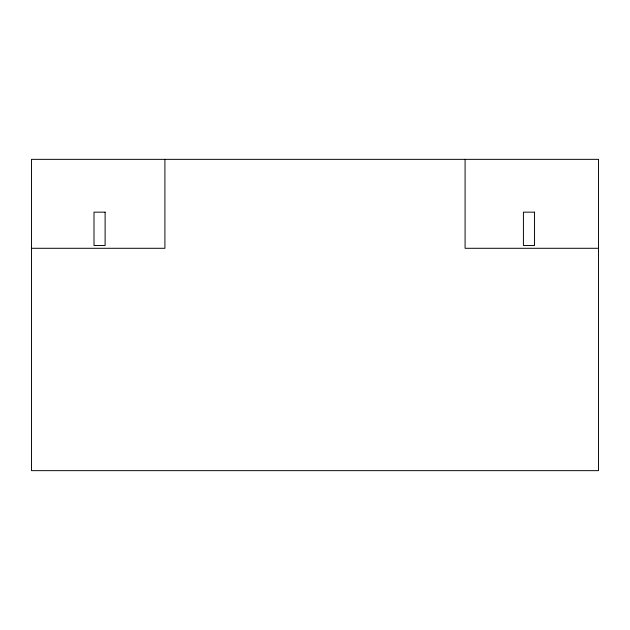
<?xml version="1.0" encoding="UTF-8"?>
<svg xmlns="http://www.w3.org/2000/svg" width="630" height="630" viewBox="0 0 630 630"><rect width="100%" height="100%" fill="white"/><g stroke="black" fill="none" stroke-linecap="round" stroke-linejoin="round"><path stroke-width="0.94" d="M31.5 248.291L164.91 248.291L164.91 159.351M598.5 248.291L465.09 248.291L465.09 159.351M598.5 159.351L31.5 159.351L31.5 470.649L598.5 470.649L598.5 159.351M105.115 212.16L94.004 212.16L94.004 245.511L105.115 245.511L105.115 212.16M534.539 212.16L523.42 212.16L523.42 245.511L534.539 245.511L534.539 212.16"/></g></svg>
